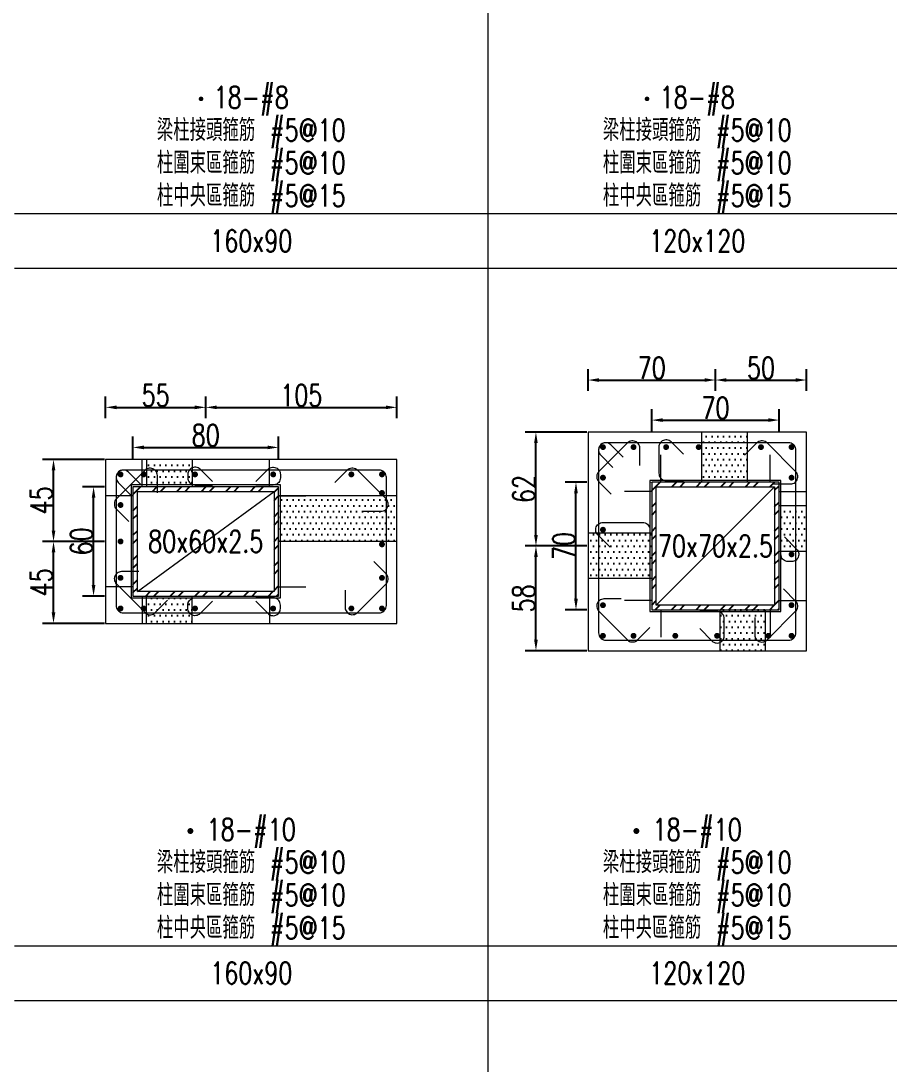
# Model space of a CAD drawing. Header units: millimetres. Extents: x 0 to 3905, y 0 to 8880.
# Drawn here: x 1963 to 2440, y 1573 to 2146 of the extents above; entities that cross this region are included whole.
import ezdxf
from ezdxf.enums import TextEntityAlignment as Align

# ---------------------------------------------------------------- set-up
doc = ezdxf.new("R2010")
doc.units = ezdxf.units.MM
doc.layers.get('DEFPOINTS').update_dxf_attribs({"color": 3})
for name, color, linetype in [('Hatch線', 6, 'Continuous'), ('TC-鋼粱', 132, 'Continuous'), ('主筋斷面', 2, 'Continuous'), ('文字-主筋根數', 7, 'Continuous'), ('文字-剪力筋 中央區', 7, 'Continuous'), ('文字-剪力筋-BC', 7, 'Continuous'), ('文字-剪力筋-圍束區', 7, 'Continuous'), ('文字-斷面尺寸', 7, 'Continuous'), ('文字-輔助字', 7, 'Continuous'), ('柱斷面線', 4, 'Continuous'), ('標註字', 4, 'Continuous'), ('箍筋線', 1, 'Continuous'), ('網格線', 7, 'Continuous'), ('鋼柱', 11, 'Continuous')]:
    doc.layers.add(name, color=color, linetype=linetype)
doc.styles.add('note', font='txt.shx', dxfattribs={"width": 0.75, "height": 12})
doc.styles.add('txt', font='txt.shx', dxfattribs={"height": 0.2, "bigfont": 'chineset.shx'})
doc.dimstyles.new('RCAD_DIM', dxfattribs={"dimtxt": 12, "dimasz": 6, "dimexe": 6, "dimexo": 0.625, "dimtad": 1, "dimdec": 0, "dimdsep": 46, "dimtxsty": 'note', "dimcen": 2.5, "dimclrd": 256, "dimclre": 256, "dimclrt": 256, "dimadec": 0, "dimazin": 0, "dimtfac": 1, "dimtmove": 0, "dimatfit": 3, "dimfxl": 0, "dimtolj": 1, "dimarcsym": 0})

# ---------------------------------------------------------------- blocks, each defined once
blk = doc.blocks.new('*D1098')
at = {"layer": 'DEFPOINTS', "color": 0}
for p in [(2105, 1911.62), (2025, 1905), (2105, 1905)]:
    blk.add_point(p, dxfattribs=at)
at = {"layer": '標註字', "lineweight": -2}
for p, q in [((2025, 1905.62), (2025, 1917.62)), ((2105, 1905.62), (2105, 1917.62)), ((2031, 1911.62), (2099, 1911.62))]:
    blk.add_line(p, q, dxfattribs=at)
at = {"layer": '標註字'}
for points in [[(2031, 1912.62), (2031, 1910.62), (2025, 1911.62)], [(2099, 1910.62), (2099, 1912.62), (2105, 1911.62)]]:
    blk.add_solid(points, dxfattribs=at)
at = {"layer": '標註字', "insert": (2065, 1918.25), "char_height": 12, "attachment_point": 5, "style": 'note'}
blk.add_mtext('\\A1;80', dxfattribs=at)
blk = doc.blocks.new('*D1099')
at = {"layer": 'DEFPOINTS', "color": 0}
for p in [(2003.38, 1890), (2010, 1890), (2010, 1830)]:
    blk.add_point(p, dxfattribs=at)
at = {"layer": '標註字', "lineweight": -2}
for p, q in [((2009.38, 1890), (1997.38, 1890)), ((2003.38, 1836), (2003.38, 1884)), ((2009.38, 1830), (1997.38, 1830))]:
    blk.add_line(p, q, dxfattribs=at)
at = {"layer": '標註字'}
for points in [[(2004.38, 1884), (2002.38, 1884), (2003.38, 1890)], [(2002.38, 1836), (2004.38, 1836), (2003.38, 1830)]]:
    blk.add_solid(points, dxfattribs=at)
at = {"layer": '標註字', "insert": (1996.75, 1860), "char_height": 12, "attachment_point": 5, "rotation": 90, "style": 'note'}
blk.add_mtext('\\A1;60', dxfattribs=at)
blk = doc.blocks.new('*D1100')
at = {"layer": 'DEFPOINTS', "color": 0}
for p in [(2065, 1933.62), (2010, 1927), (2065, 1927)]:
    blk.add_point(p, dxfattribs=at)
at = {"layer": '標註字', "lineweight": -2}
for p, q in [((2010, 1927.62), (2010, 1939.62)), ((2065, 1927.62), (2065, 1939.62)), ((2016, 1933.62), (2059, 1933.62))]:
    blk.add_line(p, q, dxfattribs=at)
at = {"layer": '標註字'}
for points in [[(2016, 1934.62), (2016, 1932.62), (2010, 1933.62)], [(2059, 1932.62), (2059, 1934.62), (2065, 1933.62)]]:
    blk.add_solid(points, dxfattribs=at)
at = {"layer": '標註字', "insert": (2037.5, 1940.25), "char_height": 12, "attachment_point": 5, "style": 'note'}
blk.add_mtext('\\A1;55', dxfattribs=at)
blk = doc.blocks.new('*D1101')
at = {"layer": 'DEFPOINTS', "color": 0}
for p in [(2170, 1933.62), (2065, 1927), (2170, 1927)]:
    blk.add_point(p, dxfattribs=at)
at = {"layer": '標註字', "lineweight": -2}
for p, q in [((2065, 1927.62), (2065, 1939.62)), ((2170, 1927.62), (2170, 1939.62)), ((2071, 1933.62), (2164, 1933.62))]:
    blk.add_line(p, q, dxfattribs=at)
at = {"layer": '標註字'}
for points in [[(2071, 1934.62), (2071, 1932.62), (2065, 1933.62)], [(2164, 1932.62), (2164, 1934.62), (2170, 1933.62)]]:
    blk.add_solid(points, dxfattribs=at)
at = {"layer": '標註字', "insert": (2117.5, 1940.25), "char_height": 12, "attachment_point": 5, "style": 'note'}
blk.add_mtext('\\A1;105', dxfattribs=at)
blk = doc.blocks.new('*D1102')
at = {"layer": 'DEFPOINTS', "color": 0}
for p in [(1981.38, 1860), (2010, 1860), (2010, 1815)]:
    blk.add_point(p, dxfattribs=at)
at = {"layer": '標註字', "lineweight": -2}
for p, q in [((2009.38, 1860), (1975.38, 1860)), ((1981.38, 1821), (1981.38, 1854)), ((2009.38, 1815), (1975.38, 1815))]:
    blk.add_line(p, q, dxfattribs=at)
at = {"layer": '標註字'}
for points in [[(1982.38, 1854), (1980.38, 1854), (1981.38, 1860)], [(1980.38, 1821), (1982.38, 1821), (1981.38, 1815)]]:
    blk.add_solid(points, dxfattribs=at)
at = {"layer": '標註字', "insert": (1974.75, 1837.5), "char_height": 12, "attachment_point": 5, "rotation": 90, "style": 'note'}
blk.add_mtext('\\A1;45', dxfattribs=at)
blk = doc.blocks.new('*D1103')
at = {"layer": 'DEFPOINTS', "color": 0}
for p in [(1981.38, 1905), (2010, 1905), (2010, 1860)]:
    blk.add_point(p, dxfattribs=at)
at = {"layer": '標註字', "lineweight": -2}
for p, q in [((2009.38, 1905), (1975.38, 1905)), ((1981.38, 1866), (1981.38, 1899)), ((2009.38, 1860), (1975.38, 1860))]:
    blk.add_line(p, q, dxfattribs=at)
at = {"layer": '標註字'}
for points in [[(1982.38, 1899), (1980.38, 1899), (1981.38, 1905)], [(1980.38, 1866), (1982.38, 1866), (1981.38, 1860)]]:
    blk.add_solid(points, dxfattribs=at)
at = {"layer": '標註字', "insert": (1974.75, 1882.5), "char_height": 12, "attachment_point": 5, "rotation": 90, "style": 'note'}
blk.add_mtext('\\A1;45', dxfattribs=at)
blk = doc.blocks.new('Circle_Filled')
at = {"const_width": 0.5}
blk.add_lwpolyline([(-0.25, 0, 1), (0.25, 0, 1)], format="xyb", close=True, dxfattribs=at)
blk = doc.blocks.new('*D1230')
at = {"layer": 'DEFPOINTS', "color": 0}
for p in [(2380, 1926.62), (2310, 1920), (2380, 1920)]:
    blk.add_point(p, dxfattribs=at)
at = {"layer": '標註字', "lineweight": -2}
for p, q in [((2310, 1920.62), (2310, 1932.62)), ((2380, 1920.62), (2380, 1932.62)), ((2316, 1926.62), (2374, 1926.62))]:
    blk.add_line(p, q, dxfattribs=at)
at = {"layer": '標註字'}
for points in [[(2316, 1927.62), (2316, 1925.62), (2310, 1926.62)], [(2374, 1925.62), (2374, 1927.62), (2380, 1926.62)]]:
    blk.add_solid(points, dxfattribs=at)
at = {"layer": '標註字', "insert": (2345, 1933.25), "char_height": 12, "attachment_point": 5, "style": 'note'}
blk.add_mtext('\\A1;70', dxfattribs=at)
blk = doc.blocks.new('*D1231')
at = {"layer": 'DEFPOINTS', "color": 0}
for p in [(2268.38, 1892.5), (2275, 1892.5), (2275, 1822.5)]:
    blk.add_point(p, dxfattribs=at)
at = {"layer": '標註字', "lineweight": -2}
for p, q in [((2274.38, 1892.5), (2262.38, 1892.5)), ((2268.38, 1828.5), (2268.38, 1886.5)), ((2274.38, 1822.5), (2262.38, 1822.5))]:
    blk.add_line(p, q, dxfattribs=at)
at = {"layer": '標註字'}
for points in [[(2269.38, 1886.5), (2267.38, 1886.5), (2268.38, 1892.5)], [(2267.38, 1828.5), (2269.38, 1828.5), (2268.38, 1822.5)]]:
    blk.add_solid(points, dxfattribs=at)
at = {"layer": '標註字', "insert": (2261.75, 1857.5), "char_height": 12, "attachment_point": 5, "rotation": 90, "style": 'note'}
blk.add_mtext('\\A1;70', dxfattribs=at)
blk = doc.blocks.new('*D1232')
at = {"layer": 'DEFPOINTS', "color": 0}
for p in [(2345, 1948.62), (2275, 1942), (2345, 1942)]:
    blk.add_point(p, dxfattribs=at)
at = {"layer": '標註字', "lineweight": -2}
for p, q in [((2275, 1942.62), (2275, 1954.62)), ((2345, 1942.62), (2345, 1954.62)), ((2281, 1948.62), (2339, 1948.62))]:
    blk.add_line(p, q, dxfattribs=at)
at = {"layer": '標註字'}
for points in [[(2281, 1949.62), (2281, 1947.62), (2275, 1948.62)], [(2339, 1947.62), (2339, 1949.62), (2345, 1948.62)]]:
    blk.add_solid(points, dxfattribs=at)
at = {"layer": '標註字', "insert": (2310, 1955.25), "char_height": 12, "attachment_point": 5, "style": 'note'}
blk.add_mtext('\\A1;70', dxfattribs=at)
blk = doc.blocks.new('*D1233')
at = {"layer": 'DEFPOINTS', "color": 0}
for p in [(2395, 1948.62), (2345, 1942), (2395, 1942)]:
    blk.add_point(p, dxfattribs=at)
at = {"layer": '標註字', "lineweight": -2}
for p, q in [((2345, 1942.62), (2345, 1954.62)), ((2395, 1942.62), (2395, 1954.62)), ((2351, 1948.62), (2389, 1948.62))]:
    blk.add_line(p, q, dxfattribs=at)
at = {"layer": '標註字'}
for points in [[(2351, 1949.62), (2351, 1947.62), (2345, 1948.62)], [(2389, 1947.62), (2389, 1949.62), (2395, 1948.62)]]:
    blk.add_solid(points, dxfattribs=at)
at = {"layer": '標註字', "insert": (2370, 1955.25), "char_height": 12, "attachment_point": 5, "style": 'note'}
blk.add_mtext('\\A1;50', dxfattribs=at)
blk = doc.blocks.new('*D1234')
at = {"layer": 'DEFPOINTS', "color": 0}
for p in [(2246.38, 1857.5), (2275, 1857.5), (2275, 1800)]:
    blk.add_point(p, dxfattribs=at)
at = {"layer": '標註字', "lineweight": -2}
for p, q in [((2274.38, 1857.5), (2240.38, 1857.5)), ((2246.38, 1806), (2246.38, 1851.5)), ((2274.38, 1800), (2240.38, 1800))]:
    blk.add_line(p, q, dxfattribs=at)
at = {"layer": '標註字'}
for points in [[(2247.38, 1851.5), (2245.38, 1851.5), (2246.38, 1857.5)], [(2245.38, 1806), (2247.38, 1806), (2246.38, 1800)]]:
    blk.add_solid(points, dxfattribs=at)
at = {"layer": '標註字', "insert": (2239.75, 1828.75), "char_height": 12, "attachment_point": 5, "rotation": 90, "style": 'note'}
blk.add_mtext('\\A1;58', dxfattribs=at)
blk = doc.blocks.new('*D1235')
at = {"layer": 'DEFPOINTS', "color": 0}
for p in [(2246.38, 1920), (2275, 1920), (2275, 1857.5)]:
    blk.add_point(p, dxfattribs=at)
at = {"layer": '標註字', "lineweight": -2}
for p, q in [((2274.38, 1920), (2240.38, 1920)), ((2246.38, 1863.5), (2246.38, 1914)), ((2274.38, 1857.5), (2240.38, 1857.5))]:
    blk.add_line(p, q, dxfattribs=at)
at = {"layer": '標註字'}
for points in [[(2247.38, 1914), (2245.38, 1914), (2246.38, 1920)], [(2245.38, 1863.5), (2247.38, 1863.5), (2246.38, 1857.5)]]:
    blk.add_solid(points, dxfattribs=at)
at = {"layer": '標註字', "insert": (2239.75, 1888.75), "char_height": 12, "attachment_point": 5, "rotation": 90, "style": 'note'}
blk.add_mtext('\\A1;62', dxfattribs=at)

msp = doc.modelspace()

# ---------------------------------------------------------------- hatches: boundary and pattern name
at = {"layer": 'Hatch線'}
h = msp.add_hatch(dxfattribs=at)
h.set_pattern_fill('ANSI32', color=256, style=0)
h.paths.add_polyline_path([(2310, 1822.5), (2380, 1822.5), (2380, 1892.5), (2310, 1892.5)], flags=17)
h.paths.add_polyline_path([(2312.5, 1825), (2312.5, 1890), (2377.5, 1890), (2377.5, 1825)])
h = msp.add_hatch(dxfattribs=at)
h.set_pattern_fill('ANSI32', color=256, style=0)
h.paths.add_polyline_path([(2025, 1830), (2105, 1830), (2105, 1890), (2025, 1890)], flags=17)
h.paths.add_polyline_path([(2027.5, 1832.5), (2027.5, 1887.5), (2102.5, 1887.5), (2102.5, 1832.5)])
at = {"layer": 'TC-鋼粱'}
h = msp.add_hatch(dxfattribs=at)
h.set_pattern_fill('DOTS', color=256, scale=2, style=0)
h.paths.add_polyline_path([(2362.41, 1920), (2337.41, 1920), (2337.41, 1892.5), (2362.41, 1892.5)], flags=17)
h = msp.add_hatch(dxfattribs=at)
h.set_pattern_fill('DOTS', color=256, scale=2, style=0)
h.paths.add_polyline_path([(2057.5, 1905), (2032.5, 1905), (2032.5, 1890), (2057.5, 1890)], flags=17)
h = msp.add_hatch(dxfattribs=at)
h.set_pattern_fill('DOTS', color=256, scale=2, style=0)
h.paths.add_polyline_path([(2170, 1860), (2170, 1885), (2105, 1885), (2105, 1860)], flags=17)
h = msp.add_hatch(dxfattribs=at)
h.set_pattern_fill('DOTS', color=256, scale=2, style=0)
h.paths.add_polyline_path([(2395, 1854.5), (2395, 1879.5), (2380, 1879.5), (2380, 1854.5)], flags=17)
h = msp.add_hatch(dxfattribs=at)
h.set_pattern_fill('DOTS', color=256, scale=2, style=0)
h.paths.add_polyline_path([(2275, 1864.81), (2275, 1839.81), (2310, 1839.81), (2310, 1864.81)], flags=17)
h = msp.add_hatch(dxfattribs=at)
h.set_pattern_fill('DOTS', color=256, scale=2, style=0)
h.paths.add_polyline_path([(2032.5, 1815), (2057.5, 1815), (2057.5, 1830), (2032.5, 1830)], flags=17)
h = msp.add_hatch(dxfattribs=at)
h.set_pattern_fill('DOTS', color=256, scale=2, style=0)
h.paths.add_polyline_path([(2347.5, 1800), (2372.5, 1800), (2372.5, 1822.5), (2347.5, 1822.5)], flags=17)

# ---------------------------------------------------------------- linework, layer by layer
at = {"layer": 'DEFPOINTS', "lineweight": 5}
for points in [[(2315, 1892.5), (2315, 1907.5)], [(2375, 1892.5), (2375, 1907.5)], [(2030, 1890), (2030, 1905)], [(2100, 1890), (2100, 1905)], [(2025, 1829), (2106, 1829), (2106, 1891), (2024, 1891), (2024, 1829), (2025, 1829)], [(2310, 1821.5), (2381, 1821.5), (2381, 1893.5), (2309, 1893.5), (2309, 1821.5), (2310, 1821.5)], [(2025, 1885), (2010, 1885)], [(2027.5, 1832.5), (2102.5, 1887.5)], [(2105, 1885), (2120, 1885)], [(2310, 1887.5), (2295, 1887.5)], [(2312.5, 1825), (2377.5, 1890)], [(2380, 1887.5), (2395, 1887.5)], [(2025, 1835), (2010, 1835)], [(2105, 1835), (2120, 1835)], [(2030, 1830), (2030, 1815)], [(2100, 1830), (2100, 1815)], [(2310, 1827.5), (2295, 1827.5)], [(2380, 1827.5), (2395, 1827.5)], [(2315, 1822.5), (2315, 1807.5)], [(2375, 1822.5), (2375, 1807.5)]]:
    msp.add_lwpolyline(points, dxfattribs=at)
at = {"layer": 'TC-鋼粱', "lineweight": 5}
for points in [[(2337.41, 1920), (2337.41, 1892.5)], [(2362.41, 1920), (2362.41, 1892.5)], [(2032.5, 1905), (2032.5, 1890)], [(2057.5, 1905), (2057.5, 1890)], [(2170, 1885), (2105, 1885)], [(2395, 1879.5), (2380, 1879.5)], [(2275, 1864.81), (2310, 1864.81)], [(2170, 1860), (2105, 1860)], [(2395, 1854.5), (2380, 1854.5)], [(2275, 1839.81), (2310, 1839.81)], [(2032.5, 1815), (2032.5, 1830)], [(2057.5, 1815), (2057.5, 1830)], [(2347.5, 1800), (2347.5, 1822.5)], [(2372.5, 1800), (2372.5, 1822.5)]]:
    msp.add_lwpolyline(points, dxfattribs=at)
at = {"layer": '柱斷面線', "lineweight": 5}
for points in [[(2275, 1800), (2395, 1800), (2395, 1920), (2275, 1920), (2275, 1800)], [(2010, 1815), (2170, 1815), (2170, 1905), (2010, 1905), (2010, 1815)]]:
    msp.add_lwpolyline(points, dxfattribs=at)
at = {"layer": '箍筋線', "lineweight": 5}
for points in [[(2303.43, 1901.71), (2303.43, 1911.25), (2303.37, 1911.92), (2303.2, 1912.56), (2302.93, 1913.17), (2302.56, 1913.73), (2302.1, 1914.22), (2301.57, 1914.62), (2300.97, 1914.92), (2300.34, 1915.13), (2299.67, 1915.22), (2299.01, 1915.2), (2298.35, 1915.07), (2297.73, 1914.83), (2297.15, 1914.49), (2296.64, 1914.06), (2280.94, 1898.36), (2280.49, 1897.83), (2280.15, 1897.23), (2279.91, 1896.58), (2279.79, 1895.89), (2279.79, 1895.2), (2279.91, 1894.52), (2280.15, 1893.87), (2280.49, 1893.27), (2280.94, 1892.74), (2287.68, 1885.99)], [(2294.33, 1906.29), (2287.58, 1913.04), (2287.07, 1913.47), (2286.49, 1913.81), (2285.87, 1914.05), (2285.22, 1914.18), (2284.55, 1914.2), (2283.89, 1914.11), (2283.25, 1913.9), (2282.66, 1913.6), (2282.12, 1913.19), (2281.66, 1912.71), (2281.29, 1912.15), (2281.02, 1911.54), (2280.85, 1910.9), (2280.79, 1910.23), (2280.79, 1809.77), (2280.86, 1809.08), (2281.03, 1808.41), (2281.33, 1807.78), (2281.72, 1807.21), (2282.21, 1806.72), (2282.78, 1806.33), (2283.41, 1806.03), (2284.08, 1805.86), (2284.77, 1805.79), (2385.23, 1805.79), (2385.92, 1805.86), (2386.59, 1806.03), (2387.22, 1806.33), (2387.79, 1806.72), (2388.28, 1807.21), (2388.67, 1807.78), (2388.97, 1808.41), (2389.14, 1809.08), (2389.21, 1809.77), (2389.21, 1910.23), (2389.14, 1910.92), (2388.97, 1911.59), (2388.67, 1912.22), (2388.28, 1912.79), (2387.79, 1913.28), (2387.22, 1913.67), (2386.59, 1913.97), (2385.92, 1914.14), (2385.23, 1914.21), (2284.77, 1914.21), (2284.1, 1914.15), (2283.46, 1913.98), (2282.85, 1913.71), (2282.29, 1913.34), (2281.81, 1912.88), (2281.4, 1912.34), (2281.1, 1911.75), (2280.89, 1911.11), (2280.8, 1910.45), (2280.82, 1909.78), (2280.95, 1909.13), (2281.19, 1908.51), (2281.53, 1907.93), (2281.96, 1907.42), (2288.71, 1900.67)], [(2327.46, 1907.86), (2320.71, 1914.61), (2320.2, 1915.04), (2319.63, 1915.38), (2319, 1915.62), (2318.35, 1915.75), (2317.68, 1915.77), (2317.02, 1915.68), (2316.38, 1915.47), (2315.79, 1915.17), (2315.25, 1914.76), (2314.79, 1914.28), (2314.42, 1913.72), (2314.15, 1913.11), (2313.98, 1912.47), (2313.93, 1911.8), (2313.93, 1897.46), (2313.99, 1896.76), (2314.17, 1896.1), (2314.46, 1895.47), (2314.86, 1894.9), (2315.35, 1894.41), (2315.91, 1894.01), (2316.54, 1893.72), (2317.21, 1893.54), (2317.9, 1893.48), (2327.44, 1893.48)], [(2376.71, 1891.57), (2386.25, 1891.57), (2386.92, 1891.63), (2387.56, 1891.8), (2388.17, 1892.07), (2388.73, 1892.44), (2389.22, 1892.9), (2389.62, 1893.43), (2389.92, 1894.03), (2390.13, 1894.66), (2390.22, 1895.33), (2390.2, 1895.99), (2390.07, 1896.65), (2389.83, 1897.27), (2389.49, 1897.85), (2389.06, 1898.36), (2373.36, 1914.06), (2372.83, 1914.51), (2372.23, 1914.85), (2371.58, 1915.09), (2370.89, 1915.21), (2370.2, 1915.21), (2369.52, 1915.09), (2368.87, 1914.85), (2368.27, 1914.51), (2367.74, 1914.06), (2360.99, 1907.32)], [(2038.43, 1886.71), (2038.43, 1896.25), (2038.37, 1896.92), (2038.2, 1897.56), (2037.93, 1898.17), (2037.56, 1898.73), (2037.1, 1899.22), (2036.57, 1899.62), (2035.97, 1899.92), (2035.34, 1900.13), (2034.67, 1900.22), (2034.01, 1900.2), (2033.35, 1900.07), (2032.73, 1899.83), (2032.15, 1899.49), (2031.64, 1899.06), (2015.94, 1883.36), (2015.49, 1882.83), (2015.15, 1882.23), (2014.91, 1881.58), (2014.79, 1880.89), (2014.79, 1880.2), (2014.91, 1879.52), (2015.15, 1878.87), (2015.49, 1878.27), (2015.94, 1877.74), (2022.68, 1870.99)], [(2029.33, 1891.29), (2022.58, 1898.04), (2022.07, 1898.47), (2021.49, 1898.81), (2020.87, 1899.05), (2020.22, 1899.18), (2019.55, 1899.2), (2018.89, 1899.11), (2018.25, 1898.9), (2017.66, 1898.6), (2017.12, 1898.19), (2016.66, 1897.71), (2016.29, 1897.15), (2016.02, 1896.54), (2015.85, 1895.9), (2015.79, 1895.23), (2015.79, 1824.77), (2015.86, 1824.08), (2016.03, 1823.41), (2016.33, 1822.78), (2016.72, 1822.21), (2017.21, 1821.72), (2017.78, 1821.33), (2018.41, 1821.03), (2019.08, 1820.86), (2019.77, 1820.79), (2160.23, 1820.79), (2160.92, 1820.86), (2161.59, 1821.03), (2162.22, 1821.33), (2162.79, 1821.72), (2163.28, 1822.21), (2163.67, 1822.78), (2163.97, 1823.41), (2164.14, 1824.08), (2164.21, 1824.77), (2164.21, 1895.23), (2164.14, 1895.92), (2163.97, 1896.59), (2163.67, 1897.22), (2163.28, 1897.79), (2162.79, 1898.28), (2162.22, 1898.67), (2161.59, 1898.97), (2160.92, 1899.14), (2160.23, 1899.21), (2019.77, 1899.21), (2019.1, 1899.15), (2018.46, 1898.98), (2017.85, 1898.71), (2017.29, 1898.34), (2016.81, 1897.88), (2016.4, 1897.34), (2016.1, 1896.75), (2015.89, 1896.11), (2015.8, 1895.45), (2015.82, 1894.78), (2015.95, 1894.13), (2016.19, 1893.51), (2016.53, 1892.93), (2016.96, 1892.42), (2023.71, 1885.67)], [(2068.67, 1892.86), (2061.92, 1899.61), (2061.41, 1900.04), (2060.84, 1900.38), (2060.21, 1900.62), (2059.56, 1900.75), (2058.89, 1900.77), (2058.23, 1900.68), (2057.59, 1900.47), (2057, 1900.17), (2056.46, 1899.77), (2056, 1899.28), (2055.63, 1898.72), (2055.36, 1898.11), (2055.19, 1897.47), (2055.14, 1896.8), (2055.14, 1894.96), (2055.2, 1894.27), (2055.37, 1893.6), (2055.67, 1892.97), (2056.06, 1892.4), (2056.55, 1891.91), (2057.12, 1891.51), (2057.75, 1891.22), (2058.42, 1891.04), (2059.11, 1890.98), (2068.65, 1890.98)], [(2092.5, 1892.86), (2099.24, 1899.61), (2099.75, 1900.04), (2100.33, 1900.38), (2100.95, 1900.62), (2101.61, 1900.75), (2102.28, 1900.77), (2102.94, 1900.68), (2103.58, 1900.47), (2104.17, 1900.17), (2104.7, 1899.77), (2105.16, 1899.28), (2105.53, 1898.72), (2105.81, 1898.11), (2105.97, 1897.47), (2106.03, 1896.8), (2106.03, 1894.96), (2105.97, 1894.27), (2105.79, 1893.6), (2105.5, 1892.97), (2105.1, 1892.4), (2104.61, 1891.91), (2104.04, 1891.51), (2103.41, 1891.22), (2102.75, 1891.04), (2102.06, 1890.98), (2092.52, 1890.98)], [(2151.71, 1876.57), (2161.25, 1876.57), (2161.92, 1876.63), (2162.56, 1876.8), (2163.17, 1877.07), (2163.73, 1877.44), (2164.22, 1877.9), (2164.62, 1878.43), (2164.92, 1879.03), (2165.13, 1879.66), (2165.22, 1880.33), (2165.2, 1880.99), (2165.07, 1881.65), (2164.83, 1882.27), (2164.49, 1882.85), (2164.06, 1883.36), (2148.36, 1899.06), (2147.83, 1899.51), (2147.23, 1899.85), (2146.58, 1900.09), (2145.89, 1900.21), (2145.2, 1900.21), (2144.52, 1900.09), (2143.87, 1899.85), (2143.27, 1899.51), (2142.74, 1899.06), (2135.99, 1892.32)], [(2287.14, 1856.87), (2280.39, 1863.61), (2279.96, 1864.12), (2279.62, 1864.7), (2279.38, 1865.32), (2279.25, 1865.98), (2279.23, 1866.65), (2279.32, 1867.31), (2279.53, 1867.94), (2279.83, 1868.54), (2280.24, 1869.07), (2280.72, 1869.53), (2281.28, 1869.9), (2281.89, 1870.18), (2282.53, 1870.34), (2283.2, 1870.4), (2305.04, 1870.4), (2305.74, 1870.34), (2306.4, 1870.16), (2307.03, 1869.87), (2307.6, 1869.47), (2308.09, 1868.98), (2308.49, 1868.41), (2308.78, 1867.78), (2308.96, 1867.11), (2309.02, 1866.42), (2309.02, 1856.88)], [(2382.86, 1862.45), (2389.61, 1855.7), (2390.04, 1855.19), (2390.38, 1854.62), (2390.62, 1853.99), (2390.75, 1853.34), (2390.77, 1852.67), (2390.68, 1852.01), (2390.47, 1851.37), (2390.17, 1850.78), (2389.77, 1850.24), (2389.28, 1849.78), (2388.72, 1849.41), (2388.11, 1849.14), (2387.47, 1848.97), (2386.8, 1848.92), (2384.96, 1848.92), (2384.27, 1848.98), (2383.6, 1849.16), (2382.97, 1849.45), (2382.4, 1849.85), (2381.91, 1850.34), (2381.51, 1850.9), (2381.22, 1851.53), (2381.04, 1852.2), (2380.98, 1852.89), (2380.98, 1862.43)], [(2141.57, 1833.29), (2141.57, 1823.75), (2141.63, 1823.08), (2141.8, 1822.44), (2142.07, 1821.83), (2142.44, 1821.27), (2142.9, 1820.78), (2143.43, 1820.38), (2144.03, 1820.08), (2144.66, 1819.87), (2145.33, 1819.78), (2145.99, 1819.8), (2146.65, 1819.93), (2147.27, 1820.17), (2147.85, 1820.51), (2148.36, 1820.94), (2164.06, 1836.64), (2164.51, 1837.17), (2164.85, 1837.77), (2165.09, 1838.42), (2165.21, 1839.11), (2165.21, 1839.8), (2165.09, 1840.48), (2164.85, 1841.13), (2164.51, 1841.73), (2164.06, 1842.26), (2157.32, 1849.01)], [(2028.29, 1843.43), (2018.75, 1843.43), (2018.08, 1843.37), (2017.44, 1843.2), (2016.83, 1842.93), (2016.27, 1842.56), (2015.78, 1842.1), (2015.38, 1841.57), (2015.08, 1840.97), (2014.87, 1840.34), (2014.78, 1839.67), (2014.8, 1839.01), (2014.93, 1838.35), (2015.17, 1837.73), (2015.51, 1837.15), (2015.94, 1836.64), (2031.64, 1820.94), (2032.17, 1820.49), (2032.77, 1820.15), (2033.42, 1819.91), (2034.11, 1819.79), (2034.8, 1819.79), (2035.48, 1819.91), (2036.13, 1820.15), (2036.73, 1820.49), (2037.26, 1820.94), (2044.01, 1827.68)], [(2366.57, 1818.29), (2366.57, 1808.75), (2366.63, 1808.08), (2366.8, 1807.44), (2367.07, 1806.83), (2367.44, 1806.27), (2367.9, 1805.78), (2368.43, 1805.38), (2369.03, 1805.08), (2369.66, 1804.87), (2370.33, 1804.78), (2370.99, 1804.8), (2371.65, 1804.93), (2372.27, 1805.17), (2372.85, 1805.51), (2373.36, 1805.94), (2389.06, 1821.64), (2389.51, 1822.17), (2389.85, 1822.77), (2390.09, 1823.42), (2390.21, 1824.11), (2390.21, 1824.8), (2390.09, 1825.48), (2389.85, 1826.13), (2389.51, 1826.73), (2389.06, 1827.26), (2382.32, 1834.01)], [(2068.67, 1827.14), (2061.92, 1820.39), (2061.41, 1819.96), (2060.84, 1819.62), (2060.21, 1819.38), (2059.56, 1819.25), (2058.89, 1819.23), (2058.23, 1819.32), (2057.59, 1819.53), (2057, 1819.83), (2056.46, 1820.23), (2056, 1820.72), (2055.63, 1821.28), (2055.36, 1821.89), (2055.19, 1822.53), (2055.14, 1823.2), (2055.14, 1825.04), (2055.2, 1825.73), (2055.37, 1826.4), (2055.67, 1827.03), (2056.06, 1827.6), (2056.55, 1828.09), (2057.12, 1828.49), (2057.75, 1828.78), (2058.42, 1828.96), (2059.11, 1829.02), (2068.65, 1829.02)], [(2092.5, 1827.14), (2099.24, 1820.39), (2099.75, 1819.96), (2100.33, 1819.62), (2100.95, 1819.38), (2101.61, 1819.25), (2102.28, 1819.23), (2102.94, 1819.32), (2103.58, 1819.53), (2104.17, 1819.83), (2104.7, 1820.23), (2105.16, 1820.72), (2105.53, 1821.28), (2105.81, 1821.89), (2105.97, 1822.53), (2106.03, 1823.2), (2106.03, 1825.04), (2105.97, 1825.73), (2105.79, 1826.4), (2105.5, 1827.03), (2105.1, 1827.6), (2104.61, 1828.09), (2104.04, 1828.49), (2103.41, 1828.78), (2102.75, 1828.96), (2102.06, 1829.02), (2092.52, 1829.02)], [(2293.29, 1828.43), (2283.75, 1828.43), (2283.08, 1828.37), (2282.44, 1828.2), (2281.83, 1827.93), (2281.27, 1827.56), (2280.78, 1827.1), (2280.38, 1826.57), (2280.08, 1825.97), (2279.87, 1825.34), (2279.78, 1824.67), (2279.8, 1824.01), (2279.93, 1823.35), (2280.17, 1822.73), (2280.51, 1822.15), (2280.94, 1821.64), (2296.64, 1805.94), (2297.17, 1805.49), (2297.77, 1805.15), (2298.42, 1804.91), (2299.11, 1804.79), (2299.8, 1804.79), (2300.48, 1804.91), (2301.13, 1805.15), (2301.73, 1805.49), (2302.26, 1805.94), (2309.01, 1812.68)], [(2336.33, 1812.14), (2343.08, 1805.39), (2343.59, 1804.96), (2344.17, 1804.62), (2344.79, 1804.38), (2345.44, 1804.25), (2346.11, 1804.23), (2346.77, 1804.32), (2347.41, 1804.53), (2348, 1804.83), (2348.54, 1805.24), (2349, 1805.72), (2349.37, 1806.28), (2349.64, 1806.89), (2349.81, 1807.53), (2349.86, 1808.2), (2349.86, 1817.54), (2349.8, 1818.24), (2349.63, 1818.9), (2349.33, 1819.53), (2348.94, 1820.1), (2348.45, 1820.59), (2347.88, 1820.99), (2347.25, 1821.28), (2346.58, 1821.46), (2345.89, 1821.52), (2336.35, 1821.52)]]:
    msp.add_lwpolyline(points, dxfattribs=at)
at = {"layer": '網格線', "lineweight": 5}
for points in [[(2220, 2412), (2220, 2040)], [(1960, 2040), (2220, 2040)], [(2220, 2040), (2450, 2040)], [(2220, 2040), (2220, 2010)], [(1960, 2010), (2220, 2010)], [(2220, 2010), (2450, 2010)], [(2220, 2010), (2220, 1638)], [(1960, 1638), (2220, 1638)], [(2220, 1638), (2450, 1638)], [(2220, 1638), (2220, 1608)], [(1960, 1608), (2220, 1608)], [(2220, 1608), (2450, 1608)], [(2220, 1608), (2220, 1236)]]:
    msp.add_lwpolyline(points, dxfattribs=at)
at = {"layer": '鋼柱', "lineweight": 5}
for points in [[(2310, 1822.5), (2380, 1822.5), (2380, 1892.5), (2310, 1892.5), (2310, 1822.5)], [(2025, 1830), (2105, 1830), (2105, 1890), (2025, 1890), (2025, 1830)], [(2027.5, 1832.5), (2027.5, 1887.5), (2102.5, 1887.5), (2102.5, 1832.5), (2027.5, 1832.5)], [(2312.5, 1825), (2312.5, 1890), (2377.5, 1890), (2377.5, 1825), (2312.5, 1825)]]:
    msp.add_lwpolyline(points, dxfattribs=at)

# ---------------------------------------------------------------- block references
at = {"layer": '主筋斷面', "lineweight": 5}
for p, xscale, yscale in [((2062.42, 2103), 2.539999961853027, 2.539999961853027), ((2307.42, 2103), 2.539999961853027, 2.539999961853027), ((2283.2, 1911.8), 3.220000028610229, 3.220000028610229), ((2300, 1911.8), 3.220000028610229, 3.220000028610229), ((2317.9, 1911.8), 3.220000028610229, 3.220000028610229), ((2335.8, 1911.8), 3.220000028610229, 3.220000028610229), ((2370, 1911.8), 3.220000028610229, 3.220000028610229), ((2386.8, 1911.8), 3.220000028610229, 3.220000028610229), ((2018.2, 1896.8), 3.220000028610229, 3.220000028610229), ((2030.89, 1896.8), 3.220000028610229, 3.220000028610229), ((2059.11, 1896.8), 3.220000028610229, 3.220000028610229), ((2102.05, 1896.8), 3.220000028610229, 3.220000028610229), ((2145, 1896.8), 3.220000028610229, 3.220000028610229), ((2161.8, 1896.8), 3.220000028610229, 3.220000028610229), ((2283.2, 1895), 3.220000028610229, 3.220000028610229), ((2386.8, 1895), 3.220000028610229, 3.220000028610229), ((2161.8, 1886.61), 3.220000028610229, 3.220000028610229), ((2018.2, 1880), 3.220000028610229, 3.220000028610229), ((2283.2, 1866.42), 3.220000028610229, 3.220000028610229), ((2018.2, 1860), 3.220000028610229, 3.220000028610229), ((2161.8, 1858.39), 3.220000028610229, 3.220000028610229), ((2386.8, 1852.89), 3.220000028610229, 3.220000028610229), ((2018.2, 1840), 3.220000028610229, 3.220000028610229), ((2161.8, 1840), 3.220000028610229, 3.220000028610229), ((2018.2, 1823.2), 3.220000028610229, 3.220000028610229), ((2030.89, 1823.2), 3.220000028610229, 3.220000028610229), ((2059.11, 1823.2), 3.220000028610229, 3.220000028610229), ((2102.05, 1823.2), 3.220000028610229, 3.220000028610229), ((2145, 1823.2), 3.220000028610229, 3.220000028610229), ((2161.8, 1823.2), 3.220000028610229, 3.220000028610229), ((2283.2, 1825), 3.220000028610229, 3.220000028610229), ((2386.8, 1825), 3.220000028610229, 3.220000028610229), ((2283.2, 1808.2), 3.220000028610229, 3.220000028610229), ((2300, 1808.2), 3.220000028610229, 3.220000028610229), ((2322.94, 1808.2), 3.220000028610229, 3.220000028610229), ((2345.89, 1808.2), 3.220000028610229, 3.220000028610229), ((2374.11, 1808.2), 3.220000028610229, 3.220000028610229), ((2386.8, 1808.2), 3.220000028610229, 3.220000028610229), ((2056.56, 1701), 3.220000028610229, 3.220000028610229), ((2301.56, 1701), 3.220000028610229, 3.220000028610229)]:
    msp.add_blockref('Circle_Filled', p, dxfattribs=dict(at, xscale=xscale, yscale=yscale))

# ---------------------------------------------------------------- texts
at = {"layer": '文字-主筋根數', "style": 'txt', "width": 0.75}
for s, p in [('18-#8', (2090, 2103)), ('18-#8', (2335, 2103)), ('18-#10', (2090, 1701)), ('18-#10', (2335, 1701))]:
    msp.add_text(s, height=12, dxfattribs=at).set_placement(p, align=Align.MIDDLE)
at = {"layer": '文字-剪力筋 中央區', "style": 'txt', "width": 0.75}
for p in [(2090, 2049), (2335, 2049), (2090, 1647), (2335, 1647)]:
    msp.add_text('柱中央區箍筋 #5@15', height=12, dxfattribs=at).set_placement(p, align=Align.MIDDLE)
at = {"layer": '文字-剪力筋-BC', "style": 'txt', "width": 0.75}
for p in [(2090, 2085), (2335, 2085), (2090, 1683), (2335, 1683)]:
    msp.add_text('梁柱接頭箍筋 #5@10', height=12, dxfattribs=at).set_placement(p, align=Align.MIDDLE)
at = {"layer": '文字-剪力筋-圍束區', "style": 'txt', "width": 0.75}
for p in [(2090, 2067), (2335, 2067), (2090, 1665), (2335, 1665)]:
    msp.add_text('柱圍束區箍筋 #5@10', height=12, dxfattribs=at).set_placement(p, align=Align.MIDDLE)
at = {"layer": '文字-斷面尺寸', "style": 'txt', "width": 0.75}
for s, p in [('160x90', (2090, 2025)), ('120x120', (2335, 2025)), ('160x90', (2090, 1623)), ('120x120', (2335, 1623))]:
    msp.add_text(s, height=12, dxfattribs=at).set_placement(p, align=Align.MIDDLE)
at = {"layer": '文字-輔助字', "style": 'txt', "width": 0.75}
for s, p in [('80x60x2.5', (2065, 1860)), ('70x70x2.5', (2345, 1857.5))]:
    msp.add_text(s, height=12, dxfattribs=at).set_placement(p, align=Align.MIDDLE)

# ---------------------------------------------------------------- dimensions: what is measured, and where the dimension line sits
at = {"layer": '標註字'}
for base, p1, p2, picture, middle in [((2345, 1948.62), (2275, 1942), (2345, 1942), '*D1232', (2310, 1955.25)), ((2395, 1948.62), (2345, 1942), (2395, 1942), '*D1233', (2370, 1955.25)), ((2065, 1933.62), (2010, 1927), (2065, 1927), '*D1100', (2037.5, 1940.25)), ((2170, 1933.62), (2065, 1927), (2170, 1927), '*D1101', (2117.5, 1940.25)), ((2380, 1926.62), (2310, 1920), (2380, 1920), '*D1230', (2345, 1933.25)), ((2105, 1911.62), (2025, 1905), (2105, 1905), '*D1098', (2065, 1918.25))]:
    dim = msp.add_linear_dim(base=base, p1=p1, p2=p2, dimstyle='RCAD_DIM', dxfattribs=at)
    dim.commit()
    dim.dimension.update_dxf_attribs({"geometry": picture, "text_midpoint": middle})
for base, p1, p2, picture, middle in [((2246.375, 1920), (2275, 1857.5002), (2275, 1920), '*D1235', (2239.75, 1888.7501)), ((1981.38, 1905), (2010, 1860), (2010, 1905), '*D1103', (1974.75, 1882.5)), ((2268.38, 1892.5), (2275, 1822.5), (2275, 1892.5), '*D1231', (2261.75, 1857.5)), ((2003.38, 1890), (2010, 1830), (2010, 1890), '*D1099', (1996.75, 1860)), ((1981.38, 1860), (2010, 1815), (2010, 1860), '*D1102', (1974.75, 1837.5)), ((2246.375, 1857.5002), (2275, 1800), (2275, 1857.5002), '*D1234', (2239.75, 1828.7501))]:
    dim = msp.add_linear_dim(base=base, p1=p1, p2=p2, angle=90, dimstyle='RCAD_DIM', dxfattribs=at)
    dim.commit()
    dim.dimension.update_dxf_attribs({"geometry": picture, "text_midpoint": middle})

doc.saveas('drawing.dxf')
